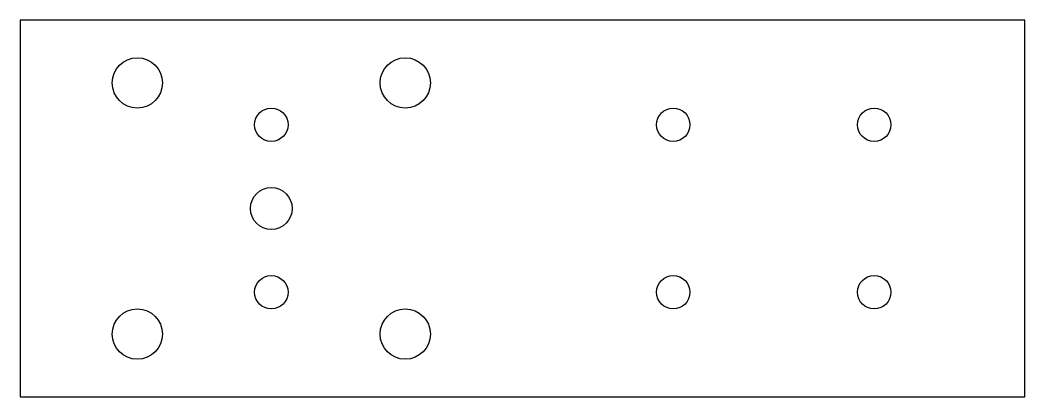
# Model space of a CAD drawing. Header units: millimetres. Extents: x 0 to 120, y 0 to 45.
import ezdxf

# ---------------------------------------------------------------- set-up
doc = ezdxf.new("R2010")
doc.units = ezdxf.units.MM
doc.layers.add('difference', color=7, linetype='CONTINUOUS')

msp = doc.modelspace()

# ---------------------------------------------------------------- linework, layer by layer
at = {"layer": 'difference'}
for p, q in [((0, 45), (0, 0)), ((120, 45), (0, 45)), ((120, 0), (120, 45)), ((0, 0), (120, 0))]:
    msp.add_line(p, q, dxfattribs=at)
for centre, radius in [((14, 37.5), 3), ((46, 37.5), 3), ((30, 32.5), 2), ((78, 32.5), 2), ((102, 32.5), 2), ((30, 22.5), 2.5), ((30, 12.5), 2), ((78, 12.5), 2), ((102, 12.5), 2), ((14, 7.5), 3), ((46, 7.5), 3)]:
    msp.add_circle(centre, radius, dxfattribs=at)

doc.saveas('drawing.dxf')
